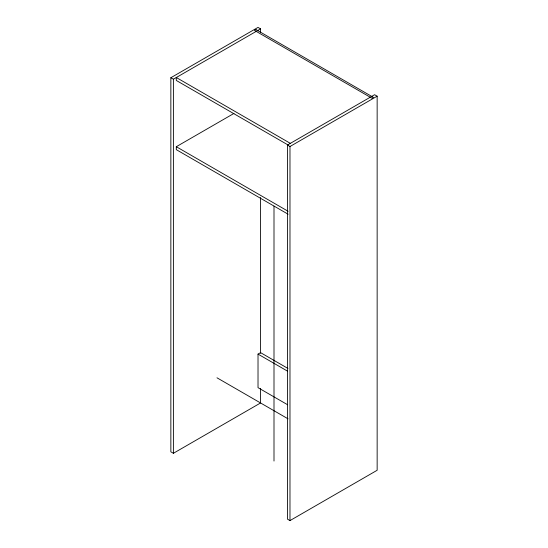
<?xml version="1.0" encoding="UTF-8"?>
<svg xmlns="http://www.w3.org/2000/svg" width="548" height="548" viewBox="0 0 548 548"><rect width="100%" height="100%" fill="white"/><g stroke="black" fill="none" stroke-linecap="round" stroke-linejoin="round"><path stroke-width="0.82" d="M260.56 388.409L260.56 402.965L173.394 453.292L170.853 451.819L170.853 77.727L258.019 27.4L260.56 28.866L260.56 32.291M170.853 77.727L173.394 79.193L260.56 28.866M288.125 214.213L176.298 149.652L176.298 146.713L233.955 113.429M287.44 145.035L374.606 94.708L377.147 96.181L377.147 470.273L289.981 520.6L287.44 519.134L287.44 145.035L289.981 146.508L377.147 96.181M287.638 404.76L258.019 387.655L258.019 354.104L260.56 352.638L287.96 368.455M290.344 143.357L176.298 77.515L176.298 80.453L288.125 145.014M176.298 146.713L288.125 211.275M258.019 354.104L287.638 371.208M216.981 377.798L288.07 418.843M289.981 146.508L289.981 520.6M274 206.13L274 461.046M260.56 197.513L260.56 353.309M173.394 79.193L173.394 453.292M255.909 29.537L254.457 30.38L371.989 98.236L373.441 97.393L255.909 29.537"/></g></svg>
